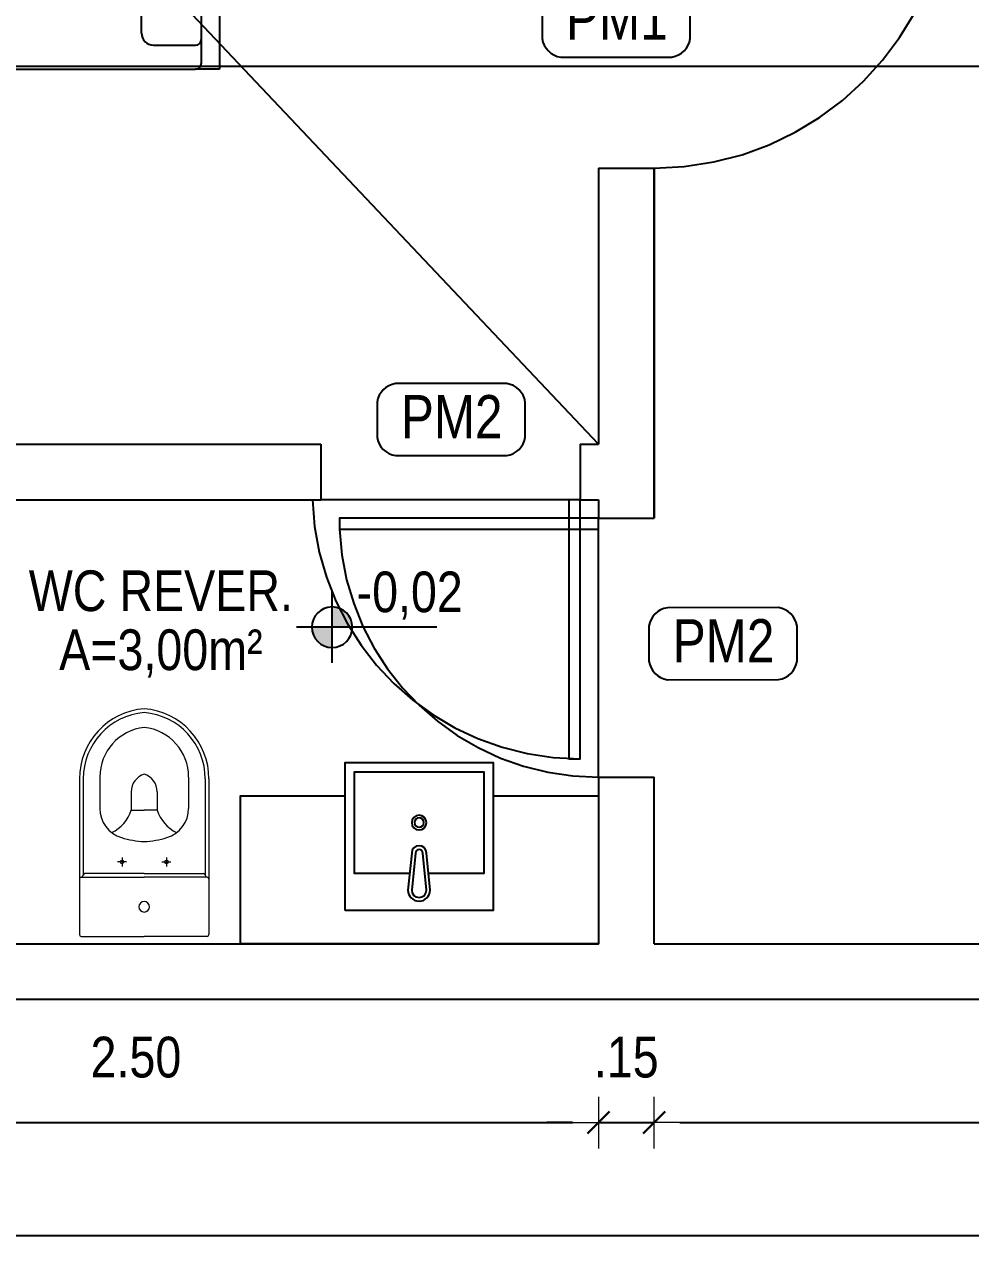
# Model space of a CAD drawing. Header units: millimetres. Extents: x -178 to 521, y -135 to 750.
# Drawn here: x 24.914 to 27.469, y 702.882 to 706.223 of the extents above; entities that cross this region are included whole.
import ezdxf
from ezdxf.enums import TextEntityAlignment as Align

# ---------------------------------------------------------------- set-up
doc = ezdxf.new("R2010")
doc.units = ezdxf.units.MM
doc.header["$LTSCALE"] = 20
doc.header["$MEASUREMENT"] = 0
doc.header["$PDSIZE"] = -5
doc.linetypes.add('DASHDOT2', pattern=[0.5, 0.25, -0.125, 0, -0.125])
doc.linetypes.add('HIDDEN2', pattern=[0.1875, 0.125, -0.0625])
doc.layers.get('0').update_dxf_attribs({"linetype": 'CONTINUOUS'})
doc.layers.get('Defpoints').update_dxf_attribs({"linetype": 'CONTINUOUS'})
for name, color, linetype in [('AR-ALV', 5, 'CONTINUOUS'), ('AR-MOB', 252, 'CONTINUOUS'), ('COTA', 7, 'CONTINUOUS'), ('COTAS', 7, 'CONTINUOUS'), ('DIVERSOS', 1, 'CONTINUOUS'), ('E-txt-g', 3, 'CONTINUOUS'), ('Layer1', 7, 'CONTINUOUS'), ('LAYER7', 4, 'CONTINUOUS'), ('MOB', 251, 'CONTINUOUS')]:
    doc.layers.add(name, color=color, linetype=linetype)
for name, color, linetype, lineweight in [('E-Lay-9', 9, 'CONTINUOUS', 9), ('E-Pen-C', 4, 'CONTINUOUS', 15), ('E-Pen-G', 3, 'CONTINUOUS', 30), ('E-Txt-W', 7, 'CONTINUOUS', 20)]:
    doc.layers.add(name, color=color, linetype=linetype, lineweight=lineweight)
doc.styles.add('F2', font='ARIALN.TTF')
doc.styles.add('REG60', font='romans.shx', dxfattribs={"width": 0.8, "height": 0.15})
doc.styles.add('REG80', font='romans.shx', dxfattribs={"width": 0.8, "height": 0.2})
doc.dimstyles.new('DIMENSION-1', dxfattribs={"dimtxt": 0.11, "dimasz": 0.07, "dimexe": 1, "dimexo": 0, "dimgap": 0.12, "dimtad": 1, "dimzin": 7, "dimdsep": 46, "dimtxsty": 'F2', "dimblk1": 'TRACO', "dimblk2": 'TRACO', "dimsah": 1, "dimcen": 1, "dimse1": 1, "dimse2": 1, "dimclrd": 256, "dimclre": 256, "dimclrt": 6, "dimadec": 0, "dimazin": 0, "dimtfac": 1, "dimtix": 1, "dimtmove": 2, "dimatfit": 3, "dimldrblk": 'TRACO', "dimfxl": 1, "dimtolj": 1, "dimtzin": 0, "dimarcsym": 0})

# ---------------------------------------------------------------- blocks, each defined once
blk = doc.blocks.new('A$C7AFB675E')
at = {"color": 8}
for p, q in [((6.0702, 2.8261), (6.0702, 0.4261)), ((5.8102, 0.5461), (5.8102, 1.2111)), ((6.0102, 0.5261), (6.0102, 1.2311)), ((5.8502, 0.5061), (5.9902, 0.5061)), ((6.0102, 0.4461), (6.0102, 0.5261)), ((5.2102, 0.4261), (5.9902, 0.4261)), ((6.0702, 0.4261), (5.9902, 0.4261))]:
    blk.add_line(p, q, dxfattribs=at)
for centre, radius, start, end in [((5.8502, 0.5461), 0.04, 180, 270), ((5.9902, 0.5261), 0.02, 270, 0), ((5.9902, 0.4461), 0.02, 270, 0)]:
    blk.add_arc(centre, radius, start, end, dxfattribs=at)
blk = doc.blocks.new('TXT-AMB75')
at = {"layer": 'E-txt-g', "style": 'REG80', "width": 0.8, "flags": 8}
blk.add_attdef('TXT', text='', height=0.2, dxfattribs=at).set_placement((0.0055, 0.2964), align=Align.CENTER)
at = {"layer": 'E-Txt-W', "style": 'REG60', "width": 0.8, "flags": 8}
blk.add_attdef('TXT', text='', height=0.15, dxfattribs=at).set_placement((0.0055, 0.0271), align=Align.CENTER)
blk = doc.blocks.new('TRACO')
at = {"layer": 'E-Pen-C'}
for p, q in [((0, 1), (0, -1)), ((-1, 0), (1, 0))]:
    blk.add_line(p, q, dxfattribs=at)
at = {"layer": 'E-Pen-G'}
blk.add_line((-0.424, -0.424), (0.424, 0.424), dxfattribs=at)
blk = doc.blocks.new('*D692')
at = {"lineweight": -2}
blk.add_line((24.0344, 703.2568), (26.3944, 703.2568), dxfattribs=at)
at = {"layer": 'Defpoints', "color": 0}
for p in [(23.9644, 703.74), (26.4644, 703.74), (26.4644, 703.2568)]:
    blk.add_point(p, dxfattribs=at)
at = {"lineweight": -2, "xscale": 0.07, "yscale": 0.07, "zscale": 0.07, "rotation": 180}
blk.add_blockref('TRACO', (23.9644, 703.2568), dxfattribs=at)
at = {"lineweight": -2, "xscale": 0.07, "yscale": 0.07, "zscale": 0.07}
blk.add_blockref('TRACO', (26.4644, 703.2568), dxfattribs=at)
at = {"color": 6, "insert": (25.2144, 703.433), "char_height": 0.11, "attachment_point": 5, "style": 'F2'}
blk.add_mtext('\\A1;2.50', dxfattribs=at)
blk = doc.blocks.new('*D693')
at = {"lineweight": -2}
for p, q in [((26.3944, 703.2568), (26.3244, 703.2568)), ((26.4644, 703.2568), (26.6144, 703.2568)), ((26.6844, 703.2568), (26.7544, 703.2568))]:
    blk.add_line(p, q, dxfattribs=at)
at = {"layer": 'Defpoints', "color": 0}
for p in [(26.4644, 703.74), (26.6144, 703.74), (26.6144, 703.2568)]:
    blk.add_point(p, dxfattribs=at)
at = {"lineweight": -2, "xscale": 0.07, "yscale": 0.07, "zscale": 0.07}
blk.add_blockref('TRACO', (26.4644, 703.2568), dxfattribs=at)
at = {"lineweight": -2, "xscale": 0.07, "yscale": 0.07, "zscale": 0.07, "rotation": 180}
blk.add_blockref('TRACO', (26.6144, 703.2568), dxfattribs=at)
at = {"color": 6, "insert": (26.5394, 703.433), "char_height": 0.11, "attachment_point": 5, "style": 'F2'}
blk.add_mtext('\\A1;.15', dxfattribs=at)
blk = doc.blocks.new('*D694')
at = {"linetype": 'Continuous', "lineweight": -2}
blk.add_line((26.6844, 703.2568), (29.7444, 703.2568), dxfattribs=at)
at = {"layer": 'Defpoints', "color": 0, "linetype": 'Continuous'}
for p in [(29.8144, 705.99), (26.6144, 703.74), (29.8144, 703.2568)]:
    blk.add_point(p, dxfattribs=at)
at = {"linetype": 'Continuous', "lineweight": -2, "xscale": 0.07, "yscale": 0.07, "zscale": 0.07, "rotation": 180}
blk.add_blockref('TRACO', (26.6144, 703.2568), dxfattribs=at)
at = {"linetype": 'Continuous', "lineweight": -2, "xscale": 0.07, "yscale": 0.07, "zscale": 0.07}
blk.add_blockref('TRACO', (29.8144, 703.2568), dxfattribs=at)
at = {"color": 6, "linetype": 'Continuous', "insert": (28.2144, 703.433), "char_height": 0.11, "attachment_point": 5, "style": 'F2'}
blk.add_mtext('\\A1;3.20', dxfattribs=at)
blk = doc.blocks.new('*D696')
at = {"linetype": 'Continuous', "lineweight": -2}
blk.add_line((9.3744, 702.9521), (34.2344, 702.9521), dxfattribs=at)
at = {"layer": 'Defpoints', "color": 0, "linetype": 'Continuous'}
for p in [(9.3044, 703.59), (34.3044, 703.59), (34.3044, 702.9521)]:
    blk.add_point(p, dxfattribs=at)
at = {"linetype": 'Continuous', "lineweight": -2, "xscale": 0.07, "yscale": 0.07, "zscale": 0.07, "rotation": 180}
blk.add_blockref('TRACO', (9.3044, 702.9521), dxfattribs=at)
at = {"linetype": 'Continuous', "lineweight": -2, "xscale": 0.07, "yscale": 0.07, "zscale": 0.07}
blk.add_blockref('TRACO', (34.3044, 702.9521), dxfattribs=at)
at = {"color": 6, "linetype": 'Continuous', "insert": (22.9544, 703.1282), "char_height": 0.11, "attachment_point": 5, "style": 'F2'}
blk.add_mtext('\\A1;25.00', dxfattribs=at)
blk = doc.blocks.new('vaso-s')
at = {"color": 8}
for start, end in [(0, 180), (180, 0)]:
    blk.add_arc((0.08, 0), 0.0143, start, end, dxfattribs=at)
at = {"layer": 'E-Lay-9', "color": 8}
for p, q in [((0, 0.17), (0, 0)), ((0.4256, 0.175), (0.005, 0.175)), ((0.16, 0.17), (0.16, 0.17)), ((0.16, 0.17), (0.16, 0)), ((0.4256, 0.165), (0.165, 0.165)), ((0.17, 0), (0.17, 0.16)), ((0.4306, 0.12), (0.3459, 0.12)), ((0.2013, 0.0479), (0.2013, 0.0722)), ((0.2134, 0.06), (0.1891, 0.06)), ((0.3406, 0.035), (0.3406, 0)), ((0.3906, 0.035), (0.3406, 0.035)), ((0, -0.17), (0, 0)), ((0.16, -0.17), (0.16, 0)), ((0.17, 0), (0.17, -0.1601)), ((0.3406, -0.035), (0.3406, 0)), ((0.2134, -0.06), (0.1891, -0.06)), ((0.2013, -0.0479), (0.2013, -0.0722)), ((0.3906, -0.035), (0.3406, -0.035)), ((0.4306, -0.12), (0.3459, -0.12)), ((0.4256, -0.165), (0.165, -0.165)), ((0.4256, -0.175), (0.005, -0.175)), ((0.16, -0.17), (0.16, -0.17))]:
    blk.add_line(p, q, dxfattribs=at)
for centre in [(0.2013, 0.06), (0.2013, -0.06)]:
    blk.add_circle(centre, 0.005, dxfattribs=at)
for centre, radius, start, end in [((0.005, 0.17), 0.005, 90, 180), ((0.155, 0.17), 0.005, 0, 90), ((0.165, 0.17), 0.00495, 180, 270), ((0.4256, -0.015), 0.19, 4.5281, 90), ((0.165, 0.16), 0.00495, 0, 90), ((0.4256, -0.015), 0.18, 4.7802, 90), ((0.3459, 0.0375), 0.0825, 90, 163.0355), ((0.4306, -0.015), 0.135, 6.3794, 90), ((0.3754, 0.1358), 0.1066, 206.9395, 250.9647), ((0.518, -0.015), 0.2624, 163.0355, 176.7233), ((0.3906, -0.015), 0.05, 17.4576, 90), ((0.518, 0.015), 0.2624, 183.2767, 196.9645), ((0.3906, 0.015), 0.05, 270, 342.5424), ((0.4256, 0.015), 0.19, 270, 355.4719), ((0.4256, 0.015), 0.18, 270, 355.2198), ((0.4306, 0.015), 0.135, 270, 353.6206), ((0.3459, -0.0375), 0.0825, 196.9645, 270), ((0.3754, -0.1358), 0.1066, 109.0353, 153.0605), ((0.165, -0.17), 0.00495, 90, 180), ((0.165, -0.1601), 0.00495, 270, 0), ((0.005, -0.17), 0.005, 180, 270), ((0.155, -0.17), 0.005, 270, 0)]:
    blk.add_arc(centre, radius, start, end, dxfattribs=at)
blk = doc.blocks.new('CUBA QUADRADA-flat-4-flat-1')
at = {"layer": 'MOB'}
blk.add_lwpolyline([(0, -0.2), (0.4, -0.2), (0.4, 0.2), (0, 0.2)], close=True, dxfattribs=at)
blk.add_lwpolyline([(0.1, -0.0255), (0.1, -0.175), (0.375, -0.175), (0.375, 0.175), (0.1, 0.175), (0.1, 0.0255)], dxfattribs=at)
for points in [[(0.155, -0.02), (0.055, -0.03, -1), (0.055, 0.03), (0.155, 0.02, -1)], [(0.155, -0.01), (0.055, -0.02, -1), (0.055, 0.02), (0.155, 0.01, -1)]]:
    blk.add_lwpolyline(points, format="xyb", close=True, dxfattribs=at)
for radius in [0.02, 0.0125]:
    blk.add_circle((0.2375, 0), radius, dxfattribs=at)
blk = doc.blocks.new('NIVEL')
at = {"layer": 'DIVERSOS'}
h = blk.add_hatch(color=7, dxfattribs=at)
h.paths.add_polyline_path([(0, 0.1375, 0.414214), (-0.1375, 0), (0, 0)])
h.paths.add_polyline_path([(0, 0), (0, -0.1375, 0.414214), (0.1375, 0)])
at = {"layer": 'DIVERSOS', "color": 7}
for p, q in [((0, 0.2417), (0, -0.2417)), ((0.7095, 0), (-0.2418, 0))]:
    blk.add_line(p, q, dxfattribs=at)
blk.add_circle((0, 0), 0.1375, dxfattribs=at)

msp = doc.modelspace()

# ---------------------------------------------------------------- linework, layer by layer
at = {"color": 8, "linetype": 'HIDDEN2'}
msp.add_line((26.4644, 705.09), (22.9677, 708.79), dxfattribs=at)
at = {"color": 5, "linetype": 'Continuous'}
for p, q in [((26.4644, 705.8363), (26.4644, 705.09)), ((26.4644, 705.8363), (26.4644, 705.09)), ((26.4644, 705.8363), (26.6144, 705.8363)), ((26.6144, 704.89), (26.6144, 705.8363)), ((26.6144, 705.8363), (26.6144, 704.89)), ((23.8144, 705.09), (25.7144, 705.09)), ((25.7144, 705.09), (25.7144, 704.94)), ((25.7144, 705.09), (25.7144, 704.94)), ((26.4144, 705.09), (26.4644, 705.09)), ((26.4144, 705.09), (26.4144, 704.94)), ((23.9644, 704.94), (25.7144, 704.94)), ((26.4144, 704.94), (26.4644, 704.94)), ((26.4644, 704.94), (26.4644, 704.89)), ((26.4644, 704.94), (26.4644, 704.89)), ((26.4644, 704.89), (26.6144, 704.89)), ((26.4644, 704.19), (26.4644, 703.74)), ((26.4644, 704.19), (26.6144, 704.19)), ((26.6144, 703.74), (26.6144, 704.19)), ((23.9644, 703.74), (26.4644, 703.74)), ((26.6144, 703.74), (29.8144, 703.74)), ((9.3044, 703.59), (34.3044, 703.59))]:
    msp.add_line(p, q, dxfattribs=at)
at = {"color": 7}
for points in [[(26.4144, 704.94), (26.3844, 704.94), (26.3844, 704.24), (26.4144, 704.24)], [(26.4644, 704.89), (25.7644, 704.89), (25.7644, 704.86), (26.4644, 704.86)]]:
    msp.add_lwpolyline(points, close=True, dxfattribs=at)
at = {"color": 8}
msp.add_lwpolyline([(26.1796, 704.14), (26.4644, 704.14), (26.4644, 703.74), (25.4972, 703.74), (25.4972, 704.14), (25.7796, 704.14)], dxfattribs=at)
at = {"layer": 'AR-ALV', "color": 2, "linetype": 'DASHDOT2'}
msp.add_line((37.8545, 706.1104), (8.4204, 706.1104), dxfattribs=at)
at = {"layer": 'COTA', "color": 8, "linetype": 'Continuous'}
for p, q in [((26.4144, 704.94), (25.7144, 704.94)), ((26.4644, 704.19), (26.4644, 704.89))]:
    msp.add_line(p, q, dxfattribs=at)
at = {"layer": 'COTA', "color": 4, "linetype": 'Continuous'}
for points in [[(26.7125, 706.2808, 0.331371), (26.6625, 706.3308), (26.3623, 706.3305, 0.332506), (26.3122, 706.2808), (26.3122, 706.1861, 0.330378), (26.3622, 706.1358), (26.6625, 706.1361, 0.331371), (26.7125, 706.1861)], [(26.2663, 705.2039, 0.331371), (26.2163, 705.2539), (25.916, 705.2536, 0.332506), (25.866, 705.2039), (25.866, 705.1093, 0.330378), (25.916, 705.059), (26.2163, 705.0593, 0.331371), (26.2663, 705.1093)], [(27.0008, 704.5984, 0.331371), (26.9508, 704.6484), (26.6505, 704.6481, 0.332506), (26.6005, 704.5984), (26.6005, 704.5037, 0.330378), (26.6505, 704.4534), (26.9508, 704.4537, 0.331371), (27.0008, 704.5037)]]:
    msp.add_lwpolyline(points, format="xyb", close=True, dxfattribs=at)
at = {"layer": 'COTA', "color": 8, "linetype": 'HIDDEN2'}
for centre, radius, start, end in [((26.6144, 706.6363), 0.8, 270, 0), ((26.4144, 704.9635), 0.7235, 181.8577, 270), ((26.4644, 704.8907), 0.7007, 182.5089, 270)]:
    msp.add_arc(centre, radius, start, end, dxfattribs=at)

# ---------------------------------------------------------------- block references
ref = msp.add_blockref('TXT-AMB75', (25.2778, 704.4228), dxfattribs=dict(xscale=0.7290000000000001, yscale=0.7290000000000001, zscale=0.7290000000000001))
ref.add_attrib('TXT', 'WC REVER.', dxfattribs={"layer": 'E-txt-g', "color": 2, "height": 0.11, "style": 'F2'}).set_placement((25.2818, 704.6389), align=Align.CENTER)
ref.add_attrib('TXT', 'A=3,00m²', dxfattribs={"layer": 'E-Txt-W', "height": 0.11, "style": 'F2'}).set_placement((25.2818, 704.4795), align=Align.CENTER)
at = {"layer": 'AR-MOB', "xscale": -1, "rotation": 270}
msp.add_blockref('CUBA QUADRADA-flat-4-flat-1', (25.9796, 703.83), dxfattribs=at)
at = {"layer": 'COTAS', "ltscale": 0.35, "xscale": 0.81, "yscale": 0.81, "zscale": 0.81}
msp.add_blockref('A$C7AFB675E', (20.5232, 705.7581), dxfattribs=at)
at = {"layer": 'E-Lay-9', "color": 7, "rotation": 90.00000000000001}
msp.add_blockref('vaso-s', (25.2368, 703.76), dxfattribs=at)
at = {"layer": 'LAYER7', "color": 7, "linetype": 'Continuous', "xscale": -0.3985866620477118, "yscale": 0.3985866620477118, "zscale": 0.3985866620477118, "rotation": 180}
msp.add_blockref('NIVEL', (25.7444, 704.5954), dxfattribs=at)

# ---------------------------------------------------------------- texts
at = {"layer": 'Layer1', "color": 4, "linetype": 'Continuous', "style": 'F2'}
for s, p in [('PM1', (26.3767, 706.2995, 1.712)), ('PM2', (25.9304, 705.2226, 1.712)), ('PM2', (26.665, 704.6171, 1.712))]:
    msp.add_text(s, height=0.11659, dxfattribs=at).set_placement(p, align=Align.TOP_LEFT)
at = {"layer": 'Layer1', "color": 7, "linetype": 'Continuous', "style": 'F2'}
msp.add_text('-0,02', height=0.10972, dxfattribs=at).set_placement((25.811, 704.7458), align=Align.TOP_LEFT)

# ---------------------------------------------------------------- dimensions: what is measured, and where the dimension line sits
at = {"color": 5, "linetype": 'Continuous'}
dim = msp.add_linear_dim(base=(29.8144, 703.2568), p1=(26.6144, 703.74), p2=(29.8144, 705.99), dimstyle='DIMENSION-1', dxfattribs=at)
dim.commit()
dim.dimension.update_dxf_attribs({"geometry": '*D694', "text_midpoint": (28.2144, 703.433)})
at = {"color": 4}
for base, p1, p2, picture, middle in [((26.4644, 703.2568), (23.9644, 703.74), (26.4644, 703.74), '*D692', (25.2144, 703.433)), ((26.6144, 703.2568), (26.4644, 703.74), (26.6144, 703.74), '*D693', (26.5394, 703.433))]:
    dim = msp.add_linear_dim(base=base, p1=p1, p2=p2, dimstyle='DIMENSION-1', dxfattribs=at)
    dim.commit()
    dim.dimension.update_dxf_attribs({"geometry": picture, "text_midpoint": middle})
at = {"color": 5, "linetype": 'Continuous'}
dim = msp.add_linear_dim(base=(34.3044, 702.9521), p1=(9.3044, 703.59), p2=(34.3044, 703.59), dimstyle='DIMENSION-1', dxfattribs=at)
dim.commit()
dim.dimension.update_dxf_attribs({"geometry": '*D696', "text_midpoint": (22.9544, 703.1282), "dimtype": 160})

doc.saveas('drawing.dxf')
